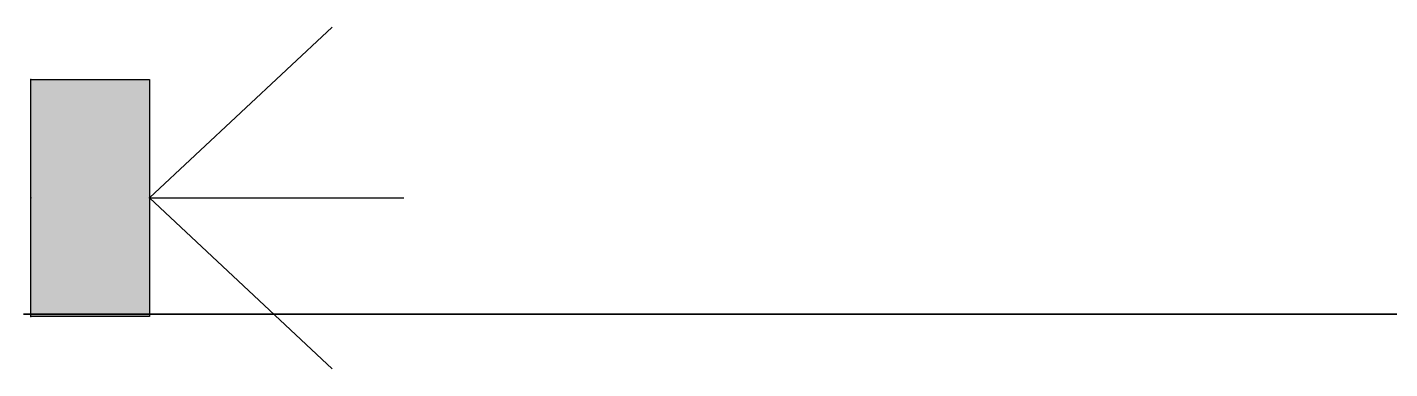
# Model space of a CAD drawing. Header units: millimetres. Extents: x 18255 to 228708, y -2217 to 146640.
# Drawn here: x 66537 to 70696, y 77674 to 78718 of the extents above; entities that cross this region are included whole.
import ezdxf

# ---------------------------------------------------------------- set-up
doc = ezdxf.new("R2010")
doc.units = ezdxf.units.MM
doc.layers.add('-人员定位', color=6, linetype='Continuous')
doc.layers.add('基础', color=8, linetype='Continuous', lineweight=30)

# ---------------------------------------------------------------- blocks, each defined once
blk = doc.blocks.new('定位基站')
at = {"layer": '-人员定位', "ltscale": 0.01}
h = blk.add_hatch(color=256, dxfattribs=at)
h.dxf.hatch_style = 1
h.paths.add_polyline_path([(406524, 477798), (406524, 477617.1), (406162.1, 477617.1), (406162.1, 477798)])
at = {"layer": '-人员定位', "color": 6}
for p, q in [((406343, 477798), (406343, 478186.1)), ((406343, 477798), (406082.2, 478076.6)), ((406343, 477798), (406603.9, 478076.6)), ((406343, 477995.5), (406343, 477995.5)), ((406162.1, 477798), (406524, 477798)), ((406162.1, 477617.1), (406162.1, 477798)), ((406524, 477798), (406524, 477617.1)), ((406524, 477617.1), (406162.1, 477617.1))]:
    blk.add_line(p, q, dxfattribs=at)
for p in [(406343, 477798), (406162.1, 477617.1), (406343, 477617.1), (406524, 477617.1)]:
    blk.add_point(p, dxfattribs=at)

msp = doc.modelspace()

# ---------------------------------------------------------------- linework, layer by layer
at = {"layer": '基础'}
for q in [(66525.8, 77841.3), (68098, 77841.3)]:
    msp.add_line((77525.8, 77841.3), q, dxfattribs=at)
at = {"layer": '基础', "ltscale": 20}
msp.add_line((66525.8, 77841.3), (77525.8, 77841.3), dxfattribs=at)

# ---------------------------------------------------------------- block references
at = {"layer": '-人员定位', "xscale": 2, "yscale": 2, "zscale": 2, "rotation": 270}
msp.add_blockref('定位基站', (-888685.7, 890882), dxfattribs=at)

doc.saveas('drawing.dxf')
